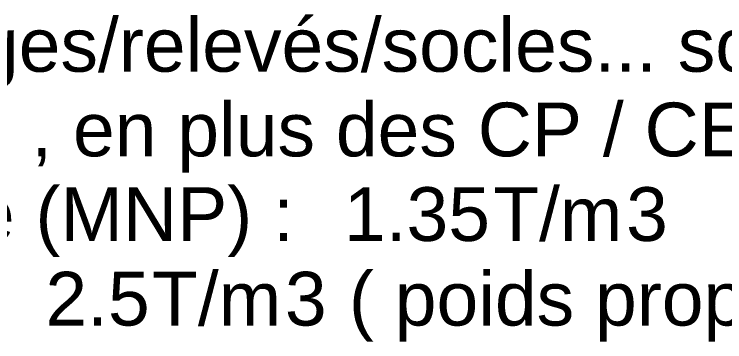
# Model space of a CAD drawing. Header units: metres. Extents: x 399 to 3028, y -427 to 863.
# Drawn here: x 736.1 to 752.63, y -289.84 to -282.22 of the extents above; entities that cross this region are included whole.
import ezdxf

# ---------------------------------------------------------------- set-up
doc = ezdxf.new("R2010")
doc.units = ezdxf.units.M
doc.layers.add('G-ANNO-TEXT', color=231, linetype='Continuous', lineweight=9)
doc.styles.add('Arial_14', font='arial.ttf', dxfattribs={"height": 1.25})

msp = doc.modelspace()

# ---------------------------------------------------------------- texts
at = {"layer": 'G-ANNO-TEXT', "color": 7, "char_height": 1.25, "attachment_point": 1, "style": 'Arial_14'}
for s, insert, width in [('NOTA:  - Les poids propres recharges/relevés/socles... sont à considérer', (708.5465, -282.3121), 69.786897), ('               selon dimensions sur plan , en plus des CP / CE plans de charges', (708.5465, -284.2799), 72.332255), ('               Maconnerie Non Porteuse (MNP) : ', (708.5465, -286.2478), 42.689859), ('1.35', (743.7692, -286.2478), 4.208859), ('T/m', (747.2419, -286.2478), 3.747889), ('3    ', (750.3342, -286.2478), 3.607594), ('2.5', (736.8239, -288.2156), 3.006328), ('T/m', (739.3044, -288.2156), 3.747889), ('3 ', (742.3967, -288.2156), 1.803797), ('( poids propre est pris en compte dans la charge permanente)', (743.885, -288.2156), 59.324875)]:
    msp.add_mtext(s, dxfattribs=dict(at, insert=insert, width=width))

doc.saveas('drawing.dxf')
